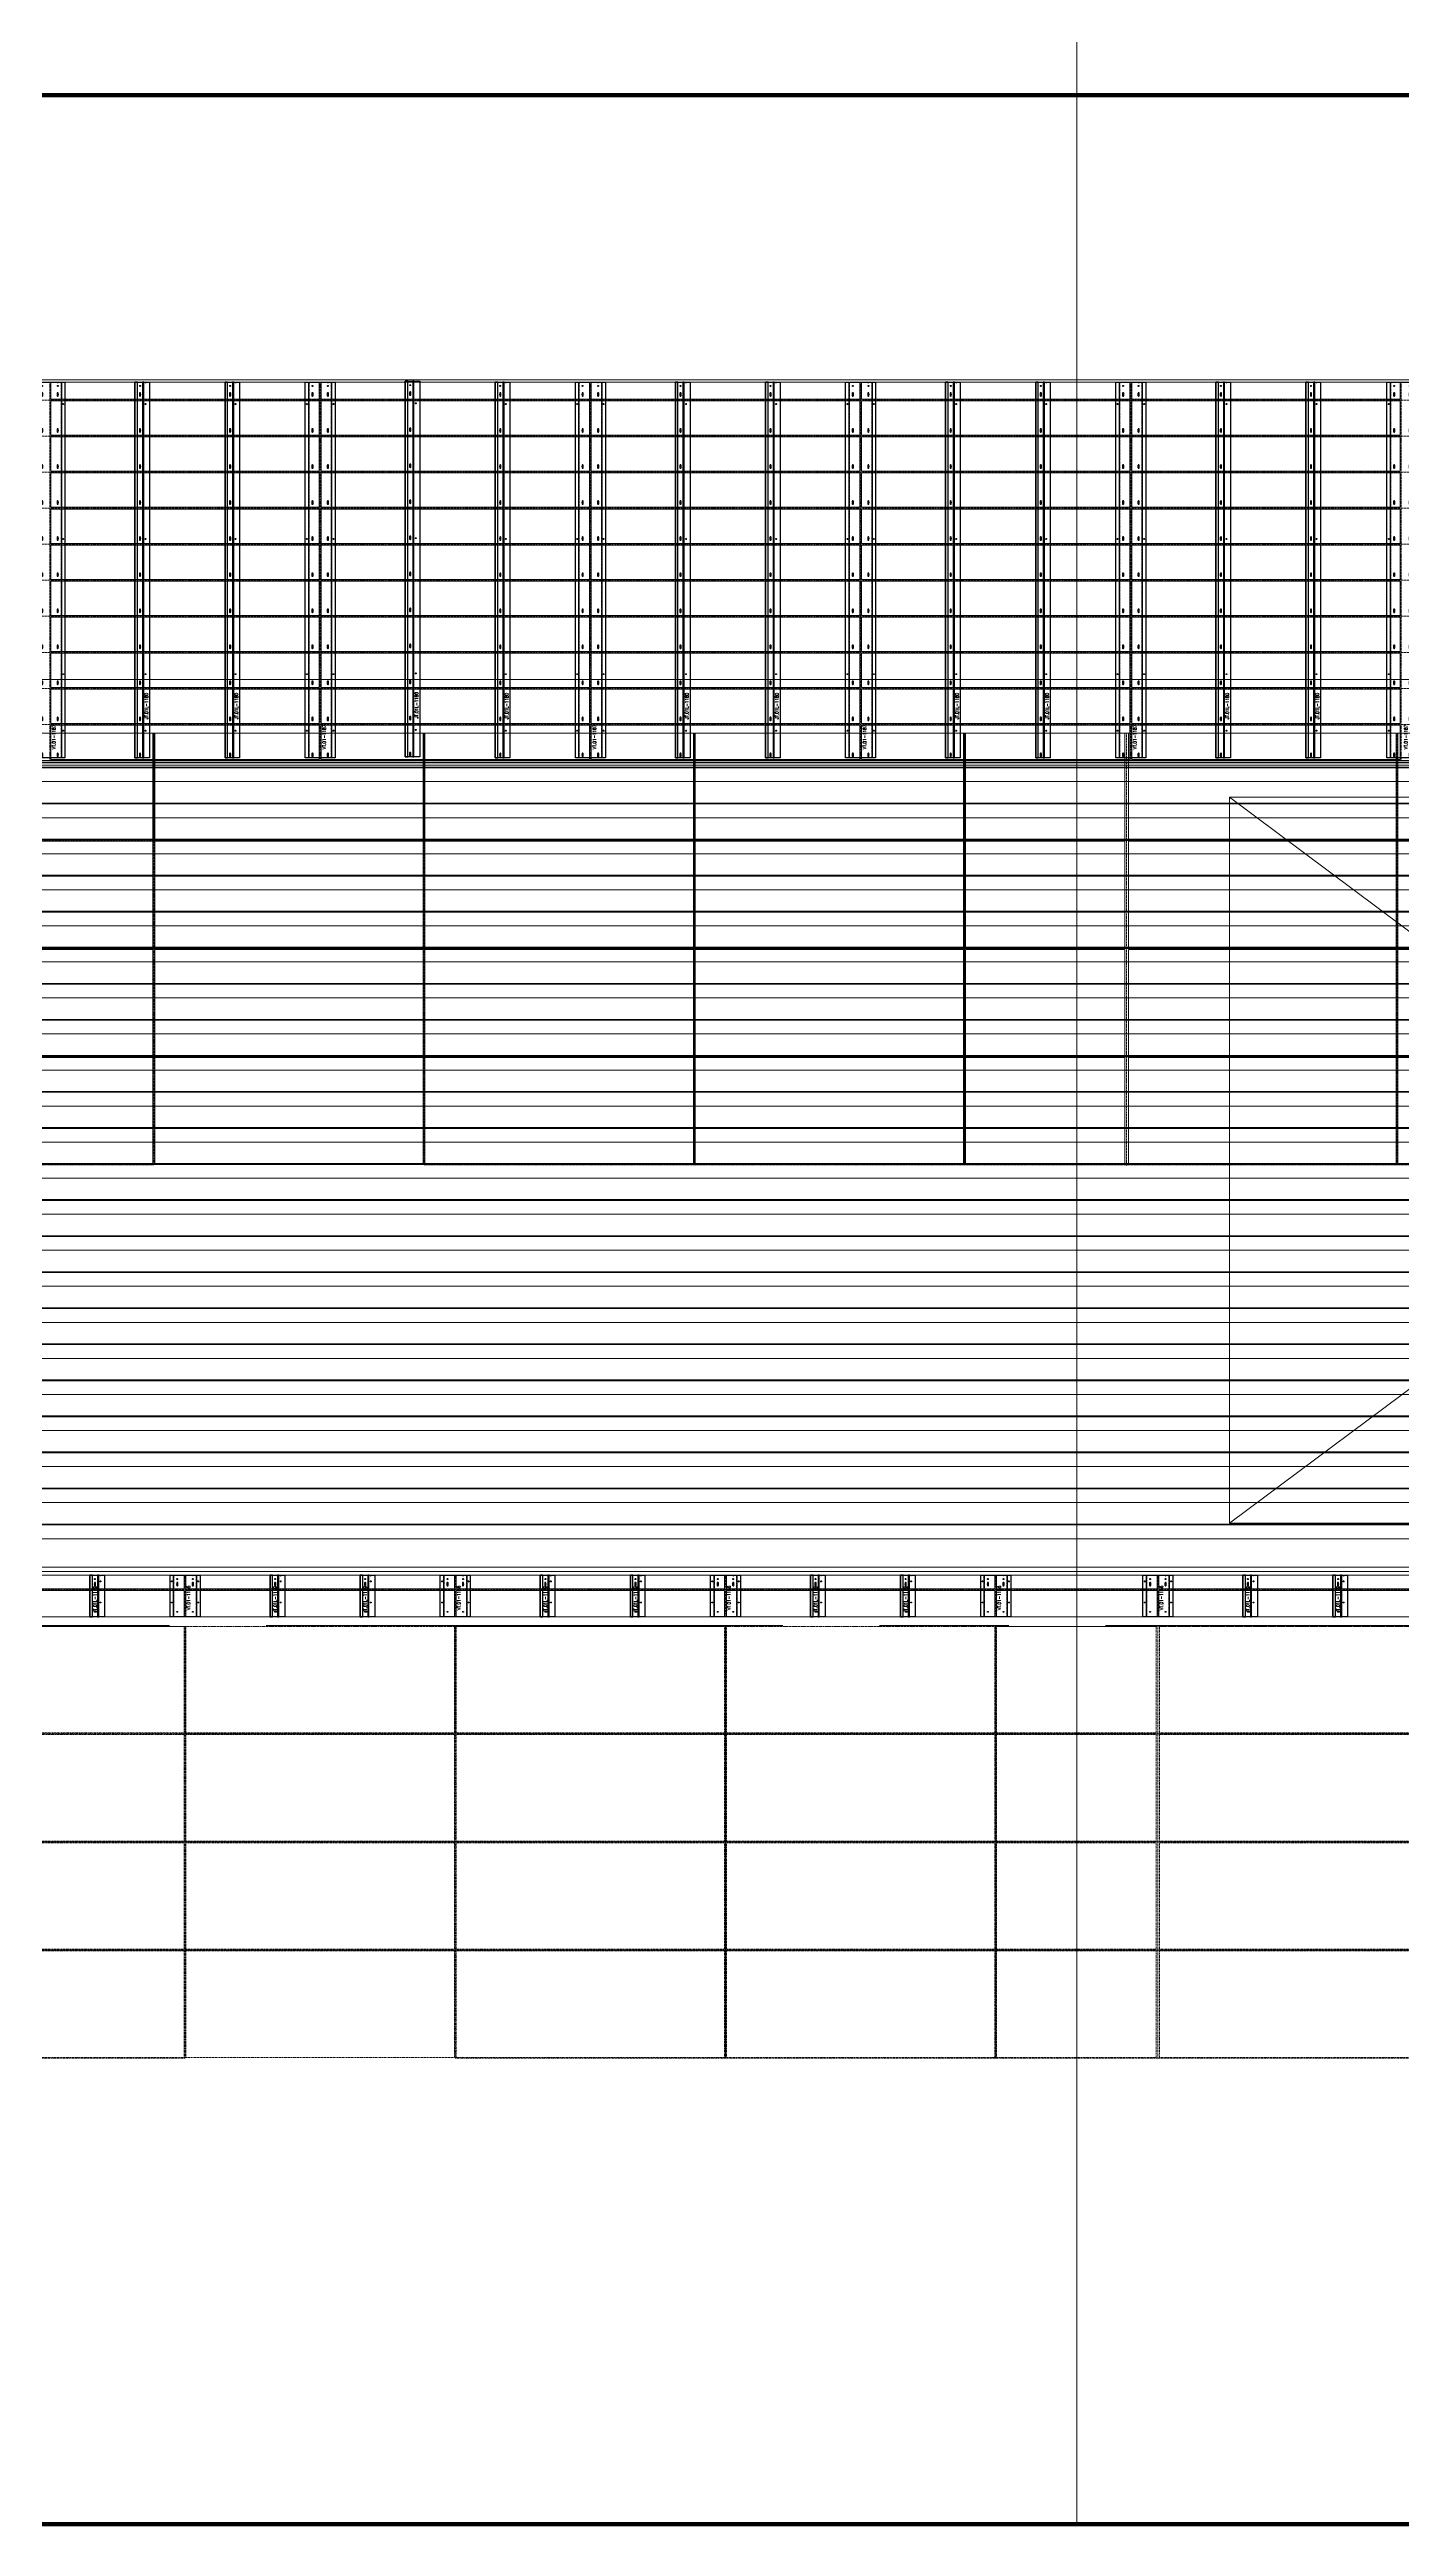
# Model space of a CAD drawing. Header units: inches. Extents: x 841 to 14369, y -4386 to -3225.
# Drawn here: x 2294 to 2594, y -4191 to -3641 of the extents above; entities that cross this region are included whole.
import ezdxf
from ezdxf.xclip import XClip

# ---------------------------------------------------------------- set-up
doc = ezdxf.new("R2010")
doc.units = ezdxf.units.IN
doc.header["$MEASUREMENT"] = 0
doc.header["$XCLIPFRAME"] = 0
for name, pattern in [('NBK_Center', [0.541667, 0.333333, -0.0625, 0.083333, -0.0625]), ('NBK_Center2', [0.270833, 0.166667, -0.03125, 0.041667, -0.03125]), ('NBK_CenterX2', [1.083333, 0.666667, -0.125, 0.166667, -0.125]), ('NBK_Hidden', [0.125, 0.083333, -0.041667]), ('NBK_Hidden2', [0.0625, 0.041667, -0.020833])]:
    doc.linetypes.add(name, pattern=pattern)
doc.layers.get('Defpoints').update_dxf_attribs({"color": 250, "lineweight": 0})
for name, color, linetype, lineweight in [('!Arch2', 8, 'Continuous', 9), ('!Dimension', 50, 'Continuous', 5), ('!Extrusion', 140, 'Continuous', 25), ('!Gridline', 112, 'NBK_CenterX2', 5), ('!Linetype_Center', 220, 'NBK_Center', 9), ('!Linetype_Center2', 222, 'NBK_Center2', 9), ('!Linetype_Hidden', 210, 'NBK_Hidden', 9), ('!Misc2', 252, 'NBK_Hidden2', 5), ('!Terracotta', 31, 'Continuous', 20)]:
    doc.layers.add(name, color=color, linetype=linetype, lineweight=lineweight)
doc.styles.add('Romans', font='romans.shx', dxfattribs={"width": 0.8})

# ---------------------------------------------------------------- blocks, each defined once
blk = doc.blocks.new('A$C5F5E00A7')
for p, q in [((1122, -364.16), (1122, 207.16)), ((1122, -364.16), (1122, 207.16)), ((2853.84, 0), (-187.78, 0)), ((2853.84, 0), (-187.78, 0)), ((-187.78, -258), (2853.84, -258)), ((-187.78, -258), (2853.84, -258))]:
    blk.add_line(p, q)
blk = doc.blocks.new('A$C5F5E390D')
at = {"layer": '!Linetype_Center2'}
blk.add_line((1068, 47.81), (1068, -48.19), dxfattribs=at)
for points in [[(792, 24), (852, 24), (852, 47.81), (792, 47.81)], [(852, 24), (912, 24), (912, 47.81), (852, 47.81)], [(912, 24), (972, 24), (972, 47.81), (912, 47.81)], [(972, 24), (1032, 24), (1032, 47.81), (972, 47.81)], [(1128, 24), (1188, 24), (1188, 47.81), (1128, 47.81)], [(852, 24), (912, 24)], [(912, 0), (972, 0), (972, 24), (912, 24)], [(972, 0), (1032, 0), (1032, 24), (972, 24)], [(1128, 0), (1188, 0), (1188, 24), (1128, 24)], [(852, 0), (912, 0)], [(912, -24), (972, -24), (972, 0), (912, 0)], [(972, -24), (1032, -24), (1032, 0), (972, 0)], [(1128, -24), (1188, -24), (1188, 0), (1128, 0)], [(852, -24), (912, -24)], [(912, -48), (972, -48), (972, -24), (912, -24)], [(972, -48), (1032, -48), (1032, -24), (972, -24)], [(1128, -48), (1188, -48), (1188, -24), (1128, -24)]]:
    blk.add_lwpolyline(points, close=True, dxfattribs=at)
for points in [[(1068, 47.81), (1032, 47.81), (1032, 24), (1068, 24)], [(1068, 47.81), (1128, 47.81), (1128, 24), (1068, 24)], [(792, 24), (852, 24), (852, 0), (792, 0)], [(1068, 24), (1032, 24), (1032, 0), (1068, 0)], [(1068, 24), (1128, 24), (1128, 0), (1068, 0)], [(792, 0), (852, 0), (852, -24), (792, -24)], [(1068, 0), (1032, 0), (1032, -24), (1068, -24)], [(1068, 0), (1128, 0), (1128, -24), (1068, -24)], [(792, -24), (852, -24), (852, -48), (792, -48)], [(1068, -24), (1032, -24), (1032, -48), (1068, -48)], [(1068, -24), (1128, -24), (1128, -48), (1068, -48)]]:
    blk.add_lwpolyline(points, dxfattribs=at)
at = {"layer": '!Misc2', "linetype": 'Continuous'}
for points in [[(792.38, 47.81), (851.81, 47.81), (851.81, 24.19), (792.38, 24.19)], [(911.81, 24.19), (911.81, 47.81), (852.19, 47.81), (852.19, 24.19)], [(912.19, 24.19), (912.19, 47.81), (971.81, 47.81), (971.81, 24.19)], [(972.19, 24.19), (1031.81, 24.19), (1031.81, 47.81), (972.19, 47.81)], [(1067.62, 47.81), (1032.19, 47.81), (1032.19, 24.19), (1067.62, 24.19)], [(1068.38, 47.81), (1127.81, 47.81), (1127.81, 24.19), (1068.38, 24.19)], [(1128.19, 24.19), (1187.81, 24.19), (1187.81, 47.81), (1128.19, 47.81)], [(792.38, 23.81), (851.81, 23.81), (851.81, 0.19), (792.38, 0.19)], [(911.81, 0.19), (911.81, 23.81), (852.19, 23.81), (852.19, 0.19)], [(912.19, 0.19), (912.19, 23.81), (971.81, 23.81), (971.81, 0.19)], [(972.19, 0.19), (1031.81, 0.19), (1031.81, 23.81), (972.19, 23.81)], [(1067.62, 23.81), (1032.19, 23.81), (1032.19, 0.19), (1067.62, 0.19)], [(1068.38, 23.81), (1127.81, 23.81), (1127.81, 0.19), (1068.38, 0.19)], [(1128.19, 0.19), (1187.81, 0.19), (1187.81, 23.81), (1128.19, 23.81)], [(792.38, -0.19), (851.81, -0.19), (851.81, -23.81), (792.38, -23.81)], [(911.81, -23.81), (911.81, -0.19), (852.19, -0.19), (852.19, -23.81)], [(912.19, -23.81), (912.19, -0.19), (971.81, -0.19), (971.81, -23.81)], [(972.19, -23.81), (1031.81, -23.81), (1031.81, -0.19), (972.19, -0.19)], [(1067.62, -0.19), (1032.19, -0.19), (1032.19, -23.81), (1067.62, -23.81)], [(1068.38, -0.19), (1127.81, -0.19), (1127.81, -23.81), (1068.38, -23.81)], [(1128.19, -23.81), (1187.81, -23.81), (1187.81, -0.19), (1128.19, -0.19)], [(792.38, -24.19), (851.81, -24.19), (851.81, -47.81), (792.38, -47.81)], [(911.81, -47.81), (911.81, -24.19), (852.19, -24.19), (852.19, -47.81)], [(912.19, -47.81), (912.19, -24.19), (971.81, -24.19), (971.81, -47.81)], [(972.19, -47.81), (1031.81, -47.81), (1031.81, -24.19), (972.19, -24.19)], [(1067.62, -24.19), (1032.19, -24.19), (1032.19, -47.81), (1067.62, -47.81)], [(1068.38, -24.19), (1127.81, -24.19), (1127.81, -47.81), (1068.38, -47.81)], [(1128.19, -47.81), (1187.81, -47.81), (1187.81, -24.19), (1128.19, -24.19)]]:
    blk.add_lwpolyline(points, close=True, dxfattribs=at)
blk = doc.blocks.new('A$C5F5E02A7')
for p, q in [((23.75, 324.5), (-2525, 324.5)), ((-2202.31, 240), (-209.69, 240)), ((-211.29, 239.66), (-2202.12, 239.66)), ((-211.29, 239.48), (-2202.12, 239.48)), ((-211.29, 239), (-2202.12, 239)), ((-211.29, 238.55), (-2202.12, 238.55)), ((-211.29, 238.37), (-2202.12, 238.37)), ((-211.29, 235.31), (-2202.12, 235.31)), ((-1412.11, 231.84), (-1196.11, 231.84)), ((-1412.11, 70.72), (-1412.11, 231.84)), ((-1412.11, 231.84), (-1196.11, 70.72)), ((-1412.11, 70.72), (-1196.11, 231.84)), ((-211.29, 230.55), (-2202.12, 230.55)), ((-211.29, 230.37), (-2202.12, 230.37)), ((-211.29, 227.31), (-2202.12, 227.31)), ((-211.29, 222.55), (-2202.12, 222.55)), ((-211.29, 222.37), (-2202.12, 222.37)), ((-211.29, 219.31), (-2202.12, 219.31)), ((-211.29, 214.55), (-2202.12, 214.55)), ((-211.29, 214.37), (-2202.12, 214.37)), ((-211.29, 211.31), (-2202.12, 211.31)), ((-211.29, 206.55), (-2202.12, 206.55)), ((-211.29, 206.37), (-2202.12, 206.37)), ((-211.29, 203.31), (-2202.12, 203.31)), ((-211.29, 198.55), (-2202.12, 198.55)), ((-211.29, 198.37), (-2202.12, 198.37)), ((-211.29, 195.31), (-2202.12, 195.31)), ((-211.29, 190.55), (-2202.12, 190.55)), ((-211.29, 190.37), (-2202.12, 190.37)), ((-211.29, 187.31), (-2202.12, 187.31)), ((-211.29, 182.55), (-2202.12, 182.55)), ((-211.29, 182.37), (-2202.12, 182.37)), ((-211.29, 179.31), (-2202.12, 179.31)), ((-211.29, 174.55), (-2202.12, 174.55)), ((-211.29, 174.37), (-2202.12, 174.37)), ((-211.29, 171.31), (-2202.12, 171.31)), ((-211.29, 166.55), (-2202.12, 166.55)), ((-211.29, 166.37), (-2202.12, 166.37)), ((-211.29, 163.31), (-2202.12, 163.31)), ((-211.29, 158.55), (-2202.12, 158.55)), ((-211.29, 158.37), (-2202.12, 158.37)), ((-211.29, 155.31), (-2202.12, 155.31)), ((-211.29, 150.55), (-2202.12, 150.55)), ((-211.29, 150.37), (-2202.12, 150.37)), ((-211.29, 147.31), (-2202.12, 147.31)), ((-211.29, 142.55), (-2202.12, 142.55)), ((-211.29, 142.37), (-2202.12, 142.37)), ((-211.29, 139.31), (-2202.12, 139.31)), ((-211.29, 134.55), (-2202.12, 134.55)), ((-211.29, 134.37), (-2202.12, 134.37)), ((-211.29, 131.31), (-2202.12, 131.31)), ((-211.29, 126.55), (-2202.12, 126.55)), ((-211.29, 126.37), (-2202.12, 126.37)), ((-211.29, 123.31), (-2202.12, 123.31)), ((-211.29, 118.55), (-2202.12, 118.55)), ((-211.29, 118.37), (-2202.12, 118.37)), ((-211.29, 115.31), (-2202.12, 115.31)), ((-211.29, 110.55), (-2202.12, 110.55)), ((-211.29, 110.37), (-2202.12, 110.37)), ((-211.29, 107.31), (-2202.12, 107.31)), ((-211.29, 102.55), (-2202.12, 102.55)), ((-211.29, 102.37), (-2202.12, 102.37)), ((-211.29, 99.31), (-2202.12, 99.31)), ((-211.29, 94.55), (-2202.12, 94.55)), ((-211.29, 94.37), (-2202.12, 94.37)), ((-211.29, 91.31), (-2202.12, 91.31)), ((-211.29, 86.55), (-2202.12, 86.55)), ((-211.29, 86.37), (-2202.12, 86.37)), ((-211.29, 83.31), (-2202.12, 83.31)), ((-211.29, 78.55), (-2202.12, 78.55)), ((-211.29, 78.37), (-2202.12, 78.37)), ((-211.29, 75.31), (-2202.12, 75.31)), ((-211.29, 70.55), (-2202.12, 70.55)), ((-211.29, 70.37), (-2202.12, 70.37)), ((-211.29, 67.31), (-2202.12, 67.31)), ((-1196.11, 70.72), (-1412.11, 70.72)), ((-2202.12, 61), (-211.29, 61)), ((-209.69, 60), (-2202.31, 60))]:
    blk.add_line(p, q)
blk = doc.blocks.new('A$C5F5E3900')
at = {"layer": '!Linetype_Center2'}
for p, q in [((2374.75, 324), (199.25, 324)), ((199.25, 320), (2374.75, 320)), ((822, 240), (822, 324)), ((882, 240), (882, 324)), ((942, 240), (942, 324)), ((1002, 240), (1002, 324)), ((1062, 240), (1062, 324)), ((1122, 240), (1122, 324)), ((199.25, 312), (2374.75, 312)), ((199.25, 304), (2374.75, 304)), ((199.25, 296), (2374.75, 296)), ((199.25, 288), (2374.75, 288)), ((199.25, 280), (2374.75, 280)), ((199.25, 272), (2374.75, 272)), ((199.25, 264), (2374.75, 264)), ((199.25, 256), (2374.75, 256)), ((199.25, 248), (2374.75, 248)), ((293.5, 240), (2286.5, 240)), ((199.25, 56), (2374.75, 56)), ((2286.5, 59.22), (293.5, 59.22)), ((852, 49.98), (852, 59.22)), ((912, 49.98), (912, 59.22)), ((972, 49.98), (972, 59.22)), ((1032, 49.98), (1032, 59.22)), ((1068, 49.98), (1068, 59.22)), ((514.85, 49.98), (2374.75, 49.98))]:
    blk.add_line(p, q, dxfattribs=at)
at = {"layer": '!Terracotta'}
for points in [[(822.19, 320.19), (881.81, 320.19), (881.81, 324), (822.19, 324)], [(822.19, 319.81), (881.81, 319.81), (881.81, 312.19), (822.19, 312.19)], [(941.81, 320.19), (882.19, 320.19), (882.19, 324), (941.81, 324)], [(941.81, 319.81), (882.19, 319.81), (882.19, 312.19), (941.81, 312.19)], [(942.19, 320.19), (1001.81, 320.19), (1001.81, 324), (942.19, 324)], [(942.19, 319.81), (1001.81, 319.81), (1001.81, 312.19), (942.19, 312.19)], [(1061.81, 320.19), (1002.19, 320.19), (1002.19, 324), (1061.81, 324)], [(1061.81, 319.81), (1002.19, 319.81), (1002.19, 312.19), (1061.81, 312.19)], [(1062.19, 320.19), (1121.81, 320.19), (1121.81, 324), (1062.19, 324)], [(1062.19, 319.81), (1121.81, 319.81), (1121.81, 312.19), (1062.19, 312.19)], [(822.19, 304.19), (881.81, 304.19), (881.81, 311.81), (822.19, 311.81)], [(941.81, 304.19), (882.19, 304.19), (882.19, 311.81), (941.81, 311.81)], [(942.19, 304.19), (1001.81, 304.19), (1001.81, 311.81), (942.19, 311.81)], [(1061.81, 304.19), (1002.19, 304.19), (1002.19, 311.81), (1061.81, 311.81)], [(1062.19, 304.19), (1121.81, 304.19), (1121.81, 311.81), (1062.19, 311.81)], [(822.19, 303.81), (881.81, 303.81), (881.81, 296.19), (822.19, 296.19)], [(941.81, 303.81), (882.19, 303.81), (882.19, 296.19), (941.81, 296.19)], [(942.19, 303.81), (1001.81, 303.81), (1001.81, 296.19), (942.19, 296.19)], [(1061.81, 303.81), (1002.19, 303.81), (1002.19, 296.19), (1061.81, 296.19)], [(1062.19, 303.81), (1121.81, 303.81), (1121.81, 296.19), (1062.19, 296.19)], [(822.19, 288.19), (881.81, 288.19), (881.81, 295.81), (822.19, 295.81)], [(941.81, 288.19), (882.19, 288.19), (882.19, 295.81), (941.81, 295.81)], [(942.19, 288.19), (1001.81, 288.19), (1001.81, 295.81), (942.19, 295.81)], [(1061.81, 288.19), (1002.19, 288.19), (1002.19, 295.81), (1061.81, 295.81)], [(1062.19, 288.19), (1121.81, 288.19), (1121.81, 295.81), (1062.19, 295.81)], [(822.19, 287.81), (881.81, 287.81), (881.81, 280.19), (822.19, 280.19)], [(941.81, 287.81), (882.19, 287.81), (882.19, 280.19), (941.81, 280.19)], [(942.19, 287.81), (1001.81, 287.81), (1001.81, 280.19), (942.19, 280.19)], [(1061.81, 287.81), (1002.19, 287.81), (1002.19, 280.19), (1061.81, 280.19)], [(1062.19, 287.81), (1121.81, 287.81), (1121.81, 280.19), (1062.19, 280.19)], [(822.19, 272.19), (881.81, 272.19), (881.81, 279.81), (822.19, 279.81)], [(941.81, 272.19), (882.19, 272.19), (882.19, 279.81), (941.81, 279.81)], [(942.19, 272.19), (1001.81, 272.19), (1001.81, 279.81), (942.19, 279.81)], [(1061.81, 272.19), (1002.19, 272.19), (1002.19, 279.81), (1061.81, 279.81)], [(1062.19, 272.19), (1121.81, 272.19), (1121.81, 279.81), (1062.19, 279.81)], [(822.19, 271.81), (881.81, 271.81), (881.81, 264.19), (822.19, 264.19)], [(941.81, 271.81), (882.19, 271.81), (882.19, 264.19), (941.81, 264.19)], [(942.19, 271.81), (1001.81, 271.81), (1001.81, 264.19), (942.19, 264.19)], [(1061.81, 271.81), (1002.19, 271.81), (1002.19, 264.19), (1061.81, 264.19)], [(1062.19, 271.81), (1121.81, 271.81), (1121.81, 264.19), (1062.19, 264.19)], [(822.19, 256.19), (881.81, 256.19), (881.81, 263.81), (822.19, 263.81)], [(941.81, 256.19), (882.19, 256.19), (882.19, 263.81), (941.81, 263.81)], [(942.19, 256.19), (1001.81, 256.19), (1001.81, 263.81), (942.19, 263.81)], [(1061.81, 256.19), (1002.19, 256.19), (1002.19, 263.81), (1061.81, 263.81)], [(1062.19, 256.19), (1121.81, 256.19), (1121.81, 263.81), (1062.19, 263.81)], [(822.19, 255.81), (881.81, 255.81), (881.81, 248.19), (822.19, 248.19)], [(941.81, 255.81), (882.19, 255.81), (882.19, 248.19), (941.81, 248.19)], [(942.19, 255.81), (1001.81, 255.81), (1001.81, 248.19), (942.19, 248.19)], [(1061.81, 255.81), (1002.19, 255.81), (1002.19, 248.19), (1061.81, 248.19)], [(1062.19, 255.81), (1121.81, 255.81), (1121.81, 248.19), (1062.19, 248.19)], [(822.19, 247.81), (881.81, 247.81), (881.81, 240.19), (822.19, 240.19)], [(941.81, 247.81), (882.19, 247.81), (882.19, 240.19), (941.81, 240.19)], [(942.19, 247.81), (1001.81, 247.81), (1001.81, 240.19), (942.19, 240.19)], [(1061.81, 247.81), (1002.19, 247.81), (1002.19, 240.19), (1061.81, 240.19)], [(1062.19, 247.81), (1121.81, 247.81), (1121.81, 240.19), (1062.19, 240.19)], [(792.19, 56.19), (851.81, 56.19), (851.81, 59.22), (792.19, 59.22)], [(851.81, 49.98), (851.81, 55.81), (792.19, 55.81), (792.19, 49.98)], [(911.81, 56.19), (852.19, 56.19), (852.19, 59.22), (911.81, 59.22)], [(852.19, 49.98), (852.19, 55.81), (911.81, 55.81), (911.81, 49.98)], [(912.19, 56.19), (971.81, 56.19), (971.81, 59.22), (912.19, 59.22)], [(971.81, 49.98), (971.81, 55.81), (912.19, 55.81), (912.19, 49.98)], [(1031.81, 56.19), (972.19, 56.19), (972.19, 59.22), (1031.81, 59.22)], [(972.19, 49.98), (972.19, 55.81), (1031.81, 55.81), (1031.81, 49.98)], [(1032.19, 56.19), (1067.81, 56.19), (1067.81, 59.22), (1032.19, 59.22)], [(1067.81, 49.98), (1067.81, 55.81), (1032.19, 55.81), (1032.19, 49.98)], [(1127.81, 56.19), (1068.19, 56.19), (1068.19, 59.22), (1127.81, 59.22)], [(1068.19, 49.98), (1068.19, 55.81), (1127.81, 55.81), (1127.81, 49.98)]]:
    blk.add_lwpolyline(points, close=True, dxfattribs=at)
blk = doc.blocks.new('A$C5F5E469F')
at = {"layer": '!Arch2', "color": 1}
blk.add_blockref('A$C5F5E02A7', (2568, 0), dxfattribs=at)
at = {"color": 1}
blk.add_blockref('A$C5F5E3900', (72, 0), dxfattribs=at)
blk = doc.blocks.new('E5C0158')
at = {"layer": '!Linetype_Hidden'}
blk.add_line((-1451.75, 0), (-1451.75, -96), dxfattribs=at)
for points in [[(-1727.37, 0), (-1667.94, 0), (-1667.94, -23.62), (-1727.37, -23.62)], [(-1607.94, -23.62), (-1607.94, 0), (-1667.56, 0), (-1667.56, -23.62)], [(-1607.56, -23.62), (-1607.56, 0), (-1547.94, 0), (-1547.94, -23.62)], [(-1547.56, -23.62), (-1487.94, -23.62), (-1487.94, 0), (-1547.56, 0)], [(-1452.12, 0), (-1487.56, 0), (-1487.56, -23.62), (-1452.12, -23.62)], [(-1451.37, 0), (-1391.94, 0), (-1391.94, -23.62), (-1451.37, -23.62)], [(-1727.75, -23.81), (-1667.75, -23.81), (-1667.75, 0), (-1727.75, 0)], [(-1667.75, -23.81), (-1607.75, -23.81), (-1607.75, 0), (-1667.75, 0)], [(-1607.75, -23.81), (-1547.75, -23.81), (-1547.75, 0), (-1607.75, 0)], [(-1547.75, -23.81), (-1487.75, -23.81), (-1487.75, 0), (-1547.75, 0)], [(-1727.37, -24), (-1667.94, -24), (-1667.94, -47.63), (-1727.37, -47.63)], [(-1667.75, -23.81), (-1607.75, -23.81)], [(-1607.94, -47.63), (-1607.94, -24), (-1667.56, -24), (-1667.56, -47.63)], [(-1607.75, -47.81), (-1547.75, -47.81), (-1547.75, -23.81), (-1607.75, -23.81)], [(-1607.56, -47.63), (-1607.56, -24), (-1547.94, -24), (-1547.94, -47.63)], [(-1547.75, -47.81), (-1487.75, -47.81), (-1487.75, -23.81), (-1547.75, -23.81)], [(-1547.56, -47.63), (-1487.94, -47.63), (-1487.94, -24), (-1547.56, -24)], [(-1452.12, -24), (-1487.56, -24), (-1487.56, -47.63), (-1452.12, -47.63)], [(-1451.37, -24), (-1391.94, -24), (-1391.94, -47.63), (-1451.37, -47.63)], [(-1727.37, -48), (-1667.94, -48), (-1667.94, -71.63), (-1727.37, -71.63)], [(-1667.75, -47.81), (-1607.75, -47.81)], [(-1607.94, -71.63), (-1607.94, -48), (-1667.56, -48), (-1667.56, -71.63)], [(-1607.75, -71.81), (-1547.75, -71.81), (-1547.75, -47.81), (-1607.75, -47.81)], [(-1607.56, -71.63), (-1607.56, -48), (-1547.94, -48), (-1547.94, -71.63)], [(-1547.75, -71.81), (-1487.75, -71.81), (-1487.75, -47.81), (-1547.75, -47.81)], [(-1547.56, -71.63), (-1487.94, -71.63), (-1487.94, -48), (-1547.56, -48)], [(-1452.12, -48), (-1487.56, -48), (-1487.56, -71.63), (-1452.12, -71.63)], [(-1451.37, -48), (-1391.94, -48), (-1391.94, -71.63), (-1451.37, -71.63)], [(-1727.37, -72), (-1667.94, -72), (-1667.94, -95.62), (-1727.37, -95.62)], [(-1667.75, -71.81), (-1607.75, -71.81)], [(-1607.94, -95.62), (-1607.94, -72), (-1667.56, -72), (-1667.56, -95.62)], [(-1607.75, -95.81), (-1547.75, -95.81), (-1547.75, -71.81), (-1607.75, -71.81)], [(-1607.56, -95.62), (-1607.56, -72), (-1547.94, -72), (-1547.94, -95.62)], [(-1547.75, -95.81), (-1487.75, -95.81), (-1487.75, -71.81), (-1547.75, -71.81)], [(-1547.56, -95.62), (-1487.94, -95.62), (-1487.94, -72), (-1547.56, -72)], [(-1452.12, -72), (-1487.56, -72), (-1487.56, -95.62), (-1452.12, -95.62)], [(-1451.37, -72), (-1391.94, -72), (-1391.94, -95.62), (-1451.37, -95.62)]]:
    blk.add_lwpolyline(points, close=True, dxfattribs=at)
for points in [[(-1451.75, 0), (-1487.75, 0), (-1487.75, -23.81), (-1451.75, -23.81)], [(-1451.75, 0), (-1391.75, 0), (-1391.75, -23.81), (-1451.75, -23.81)], [(-1727.75, -23.81), (-1667.75, -23.81), (-1667.75, -47.81), (-1727.75, -47.81)], [(-1451.75, -23.81), (-1487.75, -23.81), (-1487.75, -47.81), (-1451.75, -47.81)], [(-1451.75, -23.81), (-1391.75, -23.81), (-1391.75, -47.81), (-1451.75, -47.81)], [(-1727.75, -47.81), (-1667.75, -47.81), (-1667.75, -71.81), (-1727.75, -71.81)], [(-1451.75, -47.81), (-1487.75, -47.81), (-1487.75, -71.81), (-1451.75, -71.81)], [(-1451.75, -47.81), (-1391.75, -47.81), (-1391.75, -71.81), (-1451.75, -71.81)], [(-1727.75, -71.81), (-1667.75, -71.81), (-1667.75, -95.81), (-1727.75, -95.81)], [(-1451.75, -71.81), (-1487.75, -71.81), (-1487.75, -95.81), (-1451.75, -95.81)], [(-1451.75, -71.81), (-1391.75, -71.81), (-1391.75, -95.81), (-1451.75, -95.81)]]:
    blk.add_lwpolyline(points, dxfattribs=at)
blk = doc.blocks.new('GRID_ELEV NORTH_N')
at = {"layer": '!Gridline'}
for p, q in [((3.2087, 1.0278), (3.2087, 13.8025)), ((-6.5042, 10.7137, 7.8434), (15.1097, 10.7137, 7.8434)), ((-6.5042, 9.493, 7.8434), (15.1097, 9.493, 7.8434)), ((-6.5042, 9.214), (15.1097, 9.214))]:
    blk.add_line(p, q, dxfattribs=at)
blk = doc.blocks.new('WEEP HOLE')
at = {"layer": '!Linetype_Center'}
for p, q in [((-0.22, 0.37), (0.22, 0.37)), ((0, 0.83), (0, -0.08))]:
    blk.add_line(p, q, dxfattribs=at)
at = {"color": 0}
blk.add_lwpolyline([(-0.14, 0.61), (-0.14, 0.14, 0.414214), (0, 0, 0.414214), (0.14, 0.14), (0.14, 0.61, 0.414214), (0, 0.75, 0.414214)], format="xyb", close=True, dxfattribs=at)
blk = doc.blocks.new('TAP HOLE_5mm')
at = {"layer": '!Linetype_Center2'}
for points in [[(-0.18, 0), (0.18, 0)], [(0, 0.18), (0, -0.18)]]:
    blk.add_lwpolyline(points, dxfattribs=at)
blk.add_circle((0, 0), 0.101)
blk = doc.blocks.new('VT.01-1187')
at = {"layer": '!Extrusion'}
blk.add_lwpolyline([(3.33, 0), (-3.33, 0), (-3.33, 83.38), (1.58, 83.38, 1), (1.86, 83.38), (3.33, 83.38)], format="xyb", close=True, dxfattribs=at)
blk.add_lwpolyline([(1.86, 83.38), (2.54, 83.38), (2.54, 0), (-2.54, 0), (-2.54, 83.38), (1.58, 83.38)], dxfattribs=at)
at = {"layer": '!Extrusion', "linetype": 'NBK_Hidden'}
blk.add_lwpolyline([(1.86, 83.38), (2.46, 83.38), (2.46, 0), (-2.46, 0), (-2.46, 83.38), (1.58, 83.38)], dxfattribs=at)
at = {"layer": '!Extrusion', "rotation": 360}
for name, p in [('TAP HOLE_5mm', (-1.72, 82.5)), ('TAP HOLE_5mm', (1.72, 82.5)), ('TAP HOLE_5mm', (-2.93, 78.49)), ('WEEP HOLE', (-1.72, 80.25)), ('WEEP HOLE', (1.72, 80.25)), ('TAP HOLE_5mm', (2.93, 78.49)), ('WEEP HOLE', (-1.72, 72.25)), ('WEEP HOLE', (1.72, 72.25)), ('WEEP HOLE', (-1.72, 64.25)), ('WEEP HOLE', (1.72, 64.25)), ('WEEP HOLE', (-1.72, 56.25)), ('WEEP HOLE', (1.72, 56.25)), ('TAP HOLE_5mm', (-2.93, 48.54)), ('WEEP HOLE', (-1.72, 48.25)), ('WEEP HOLE', (1.72, 48.25)), ('TAP HOLE_5mm', (2.93, 48.54)), ('WEEP HOLE', (-1.72, 40.25)), ('WEEP HOLE', (1.72, 40.25)), ('WEEP HOLE', (-1.72, 32.25)), ('WEEP HOLE', (1.72, 32.25)), ('WEEP HOLE', (-1.72, 24.25)), ('WEEP HOLE', (1.72, 24.25)), ('TAP HOLE_5mm', (-2.93, 18.54)), ('WEEP HOLE', (-1.72, 16.25)), ('WEEP HOLE', (1.72, 16.25)), ('TAP HOLE_5mm', (2.93, 18.54)), ('TAP HOLE_5mm', (-2.93, 6)), ('WEEP HOLE', (-1.72, 8.25)), ('WEEP HOLE', (1.72, 8.25)), ('TAP HOLE_5mm', (2.93, 6)), ('WEEP HOLE', (-1.72, 0.24)), ('WEEP HOLE', (1.72, 0.24))]:
    blk.add_blockref(name, p, dxfattribs=at)
at = {"layer": 'Defpoints', "color": 1, "insert": (0.89, 4.59), "char_height": 0.75, "width": 1.65, "attachment_point": 5, "rotation": 90, "style": 'Romans'}
blk.add_mtext('VT.01-1187', dxfattribs=at)
blk = doc.blocks.new('VT.01-1186')
at = {"layer": '!Extrusion'}
blk.add_lwpolyline([(3.33, 0), (-3.33, 0), (-3.33, 9.24), (1.58, 9.24, 1), (1.86, 9.24), (3.33, 9.24)], format="xyb", close=True, dxfattribs=at)
blk.add_lwpolyline([(1.86, 9.24), (2.54, 9.24), (2.54, 0), (-2.54, 0), (-2.54, 9.24), (1.58, 9.24)], dxfattribs=at)
at = {"layer": '!Extrusion', "linetype": 'NBK_Hidden'}
blk.add_lwpolyline([(1.86, 9.24), (2.46, 9.24), (2.46, 0), (-2.46, 0), (-2.46, 9.24), (1.58, 9.24)], dxfattribs=at)
at = {"layer": '!Extrusion'}
for name, p in [('TAP HOLE_5mm', (-2.93, 7.85)), ('WEEP HOLE', (-1.72, 6.88)), ('TAP HOLE_5mm', (-1.72, 8.36)), ('WEEP HOLE', (1.72, 6.88)), ('TAP HOLE_5mm', (1.72, 8.36)), ('TAP HOLE_5mm', (2.93, 7.85)), ('TAP HOLE_5mm', (-2.93, 3.17)), ('TAP HOLE_5mm', (-1.72, 1.09)), ('TAP HOLE_5mm', (1.72, 1.09)), ('TAP HOLE_5mm', (2.93, 3.17))]:
    blk.add_blockref(name, p, dxfattribs=at)
at = {"layer": 'Defpoints', "color": 1, "insert": (0.77, 4.18), "char_height": 0.75, "width": 1.65, "attachment_point": 5, "rotation": 90, "style": 'Romans'}
blk.add_mtext('VT.01-1186', dxfattribs=at)
blk = doc.blocks.new('JT.01L-1180')
at = {"layer": '!Extrusion'}
for points in [[(0.57, 0), (0.57, 83.38), (0, 83.38), (0, 0)], [(1.95, 0), (1.95, 83.38), (1.69, 83.38), (1.69, 0)]]:
    blk.add_lwpolyline(points, close=True, dxfattribs=at)
blk.add_lwpolyline([(0, 0), (0, 83.38), (2.22, 83.38, 1), (2.5, 83.38), (3.25, 83.38), (3.25, 0)], format="xyb", close=True, dxfattribs=at)
at = {"layer": '!Extrusion', "linetype": 'NBK_Hidden'}
for points in [[(0.08, 0), (0.08, 83.38), (0, 83.38), (0, 0)], [(1.95, 0), (1.95, 83.38), (1.87, 83.38), (1.87, 0)]]:
    blk.add_lwpolyline(points, close=True, dxfattribs=at)
at = {"layer": '!Extrusion', "rotation": 360}
for p in [(1.13, 82.5), (2.36, 78.49), (2.36, 48.54), (2.36, 18.54), (2.36, 6)]:
    blk.add_blockref('TAP HOLE_5mm', p, dxfattribs=at)
at = {"layer": '!Extrusion'}
for p in [(1.13, 80.25), (1.13, 72.25), (1.13, 64.25), (1.13, 56.25), (1.13, 48.25), (1.13, 40.25), (1.13, 32.25), (1.13, 24.25), (1.13, 16.25), (1.13, 8.25), (1.13, 0.24)]:
    blk.add_blockref('WEEP HOLE', p, dxfattribs=at)
at = {"layer": 'Defpoints', "color": 2, "insert": (2.54, 11.46), "char_height": 0.75, "width": 1.65, "attachment_point": 5, "rotation": 90, "style": 'Romans'}
blk.add_mtext('JT.01L-1180', dxfattribs=at)
blk = doc.blocks.new('JT.01L-1179')
at = {"layer": '!Extrusion'}
blk.add_lwpolyline([(3.25, 0), (0, 0), (0, 9.24), (2.22, 9.24, 1), (2.5, 9.24), (3.25, 9.24)], format="xyb", close=True, dxfattribs=at)
at = {"layer": '!Extrusion', "linetype": 'NBK_Hidden'}
for points in [[(0, 9.24), (0, 0), (0.08, 0), (0.08, 9.24)], [(1.87, 9.24), (1.87, 0), (1.95, 0), (1.95, 9.24)]]:
    blk.add_lwpolyline(points, close=True, dxfattribs=at)
at = {"layer": '!Extrusion'}
for points in [[(0, 9.24), (0, 0), (0.57, 0), (0.57, 9.24)], [(1.69, 9.24), (1.69, 0), (1.95, 0), (1.95, 9.24)]]:
    blk.add_lwpolyline(points, close=True, dxfattribs=at)
blk.add_blockref('WEEP HOLE', (1.13, 6.88), dxfattribs=at)
at = {"layer": '!Extrusion', "rotation": 360}
for p in [(1.13, 8.36), (2.36, 7.85), (1.13, 1.09), (2.36, 3.17)]:
    blk.add_blockref('TAP HOLE_5mm', p, dxfattribs=at)
at = {"layer": 'Defpoints', "color": 2, "insert": (1.13, 3.89), "char_height": 0.75, "width": 1.65, "attachment_point": 5, "rotation": 90, "style": 'Romans'}
blk.add_mtext('JT.01L-1179', dxfattribs=at)
blk = doc.blocks.new('NORTH PENTHOUSE TRACK')
at = {"color": 6}
for name, p in [('VT.01-1187', (894, 240.62)), ('VT.01-1187', (954, 240.62)), ('VT.01-1187', (1014, 240.62)), ('VT.01-1187', (1074, 240.62)), ('VT.01-1187', (1134, 240.62)), ('VT.01-1187', (1194.19, 240.62)), ('VT.01-1186', (924, 49.98)), ('VT.01-1186', (984, 49.98)), ('VT.01-1186', (1044, 49.98)), ('VT.01-1186', (1104, 49.98)), ('VT.01-1186', (1140, 49.98))]:
    blk.add_blockref(name, p, dxfattribs=at)
at = {"color": 144}
for name, p in [('JT.01L-1180', (912.87, 240.62)), ('JT.01L-1180', (932.87, 240.62)), ('JT.01L-1180', (972.87, 240.8)), ('JT.01L-1180', (992.87, 240.62)), ('JT.01L-1180', (1032.87, 240.62)), ('JT.01L-1180', (1052.87, 240.62)), ('JT.01L-1180', (1092.87, 240.62)), ('JT.01L-1180', (1112.87, 240.62)), ('JT.01L-1180', (1152.87, 240.62)), ('JT.01L-1180', (1172.87, 240.62)), ('JT.01L-1179', (902.87, 49.98)), ('JT.01L-1179', (942.87, 49.98)), ('JT.01L-1179', (962.87, 49.98)), ('JT.01L-1179', (1002.87, 49.98)), ('JT.01L-1179', (1022.87, 49.98)), ('JT.01L-1179', (1062.87, 49.98)), ('JT.01L-1179', (1082.87, 49.98)), ('JT.01L-1179', (1158.87, 49.98)), ('JT.01L-1179', (1178.87, 49.98))]:
    blk.add_blockref(name, p, dxfattribs=at)

msp = doc.modelspace()

# ---------------------------------------------------------------- linework, layer by layer
at = {"layer": 'Defpoints', "color": 2, "const_width": 1}
msp.add_lwpolyline([(1293.02, -3651.07), (4092.6, -3651.07), (4092.6, -4190.12), (1293.02, -4190.12)], close=True, dxfattribs=at)

# ---------------------------------------------------------------- block references
at = {"layer": '!Dimension'}
msp.add_blockref('E5C0158', (3991.46, -3990.9), dxfattribs=at)
ref = msp.add_blockref('GRID_ELEV NORTH_N', (1969.71, -5623.81, -1349.31), dxfattribs=dict(xscale=172.031999999448, yscale=172.031999999448, zscale=172.031999999448))
XClip(ref).set_block_clipping_path([(-7.0316507845, 8.3338612674), (70.2019192724, 15.9895587659)])
at = {"color": 1}
msp.add_blockref('A$C5F5E469F', (1399.71, -4038.72), dxfattribs=at)
at = {"color": 144}
msp.add_blockref('NORTH PENTHOUSE TRACK', (1399.71, -4038.72), dxfattribs=at)
at = {"color": 4}
msp.add_blockref('A$C5F5E390D', (1464.78, -3840.46), dxfattribs=at)
at = {"layer": 'Defpoints', "color": 1}
msp.add_blockref('A$C5F5E00A7', (1399.71, -3780.72), dxfattribs=at)

doc.saveas('drawing.dxf')
